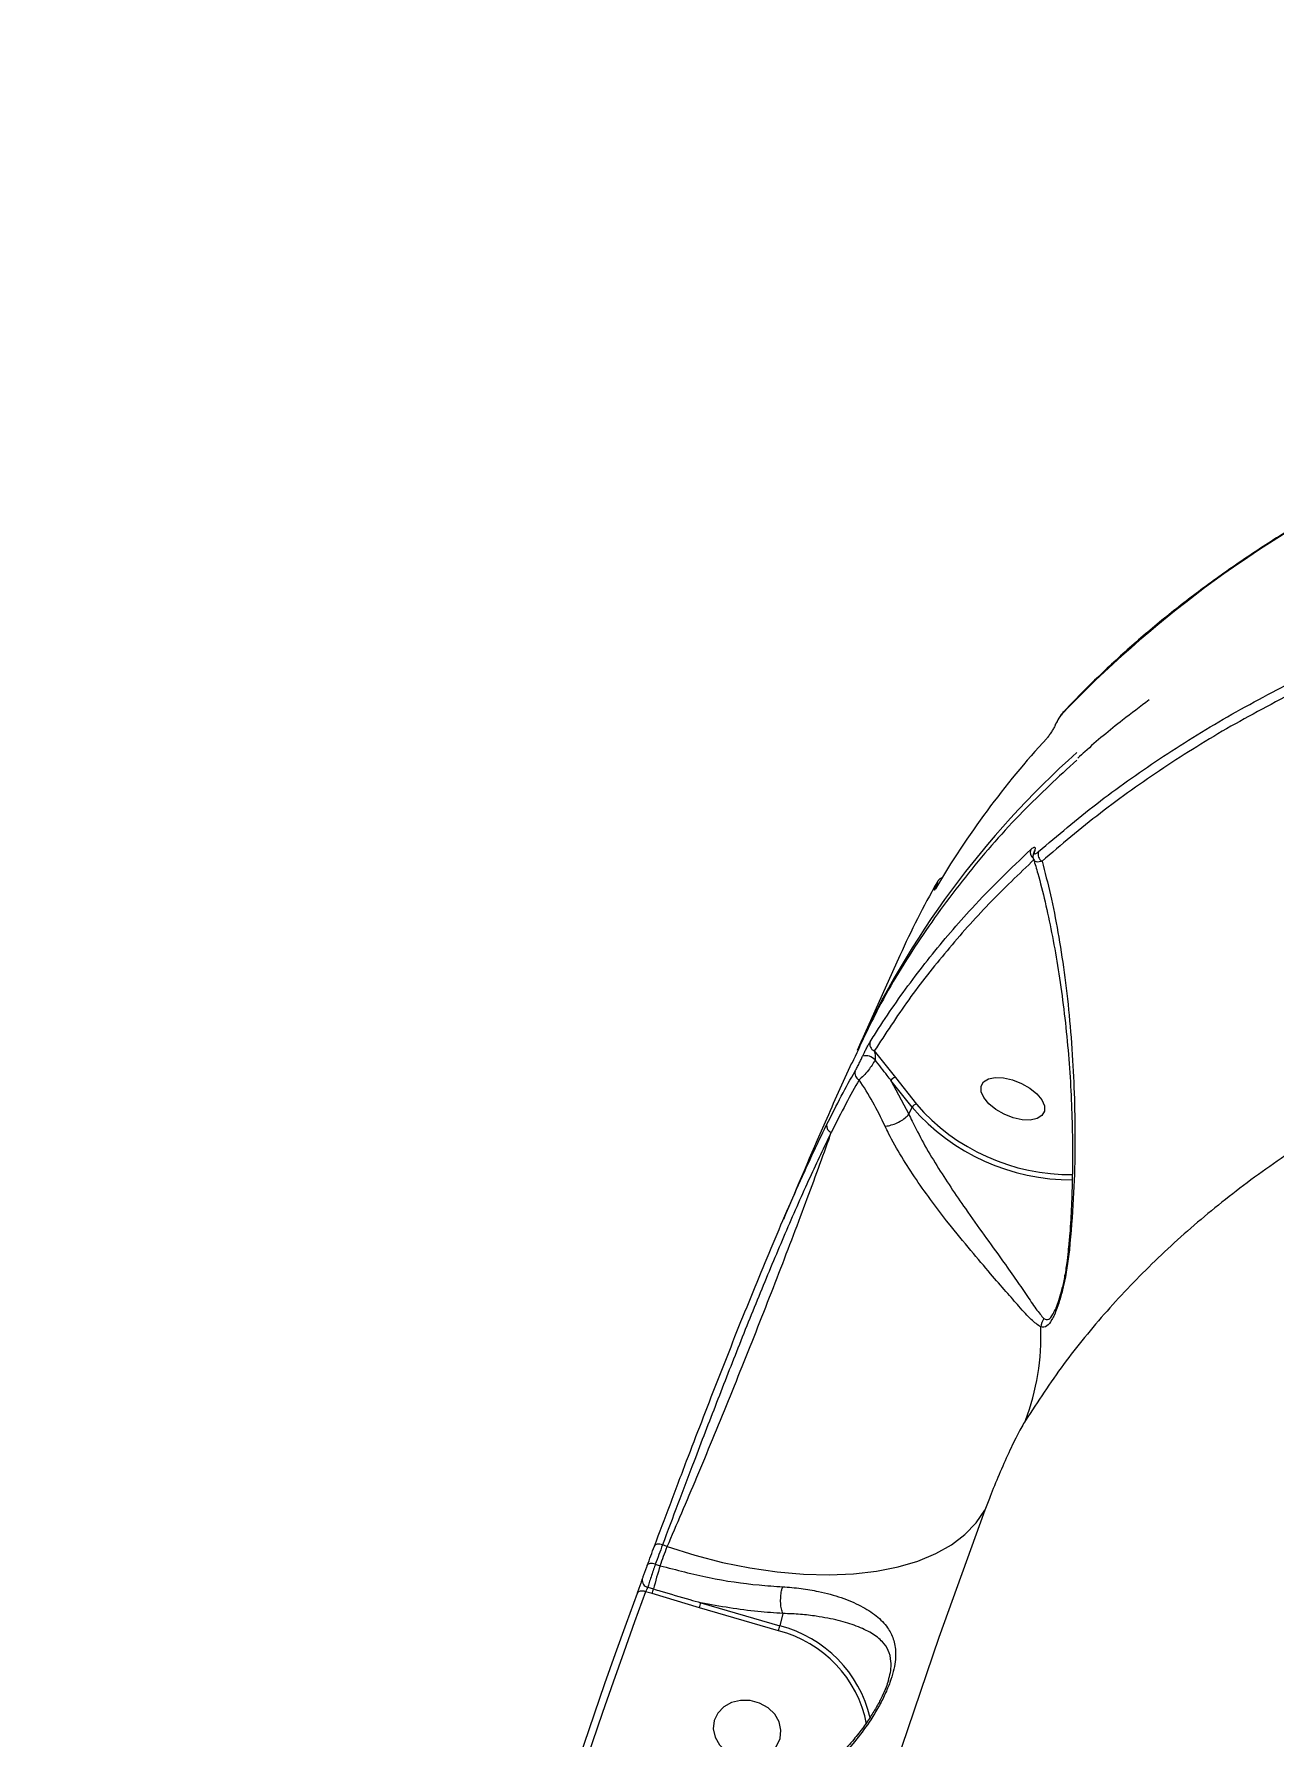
# Model space of a CAD drawing. Header units: millimetres. Extents: x -6901 to 7060, y -7557 to 6158.
# Drawn here: x -1493.4 to -1330.1, y 1207.3 to 1431.6 of the extents above; entities that cross this region are included whole.
import ezdxf

# ---------------------------------------------------------------- set-up
doc = ezdxf.new("R2010")
doc.units = ezdxf.units.MM
for name, color, linetype in [('DIKOM_ОБЪЕКТ', 7, 'Continuous'), ('DIKOM_РАЗМЕР_ЗОНА', 7, 'Continuous'), ('DIKOM_РАЗМЕР_ОБЪЕКТА', 7, 'Continuous')]:
    doc.layers.add(name, color=color, linetype=linetype)
doc.styles.add('style1', font='arial.ttf', dxfattribs={"width": 0.8})
doc.dimstyles.new('1-50', dxfattribs={"dimtxt": 300, "dimasz": 200, "dimexe": 100, "dimexo": 0, "dimgap": 100, "dimtad": 1, "dimtxsty": 'style1', "dimcen": 200, "dimclrd": 7, "dimclre": 7, "dimclrt": 7, "dimadec": 1, "dimazin": 2, "dimtfac": 1, "dimtmove": 0, "dimatfit": 2, "dimfxl": 0, "dimlwd": 25, "dimlwe": 18, "dimarcsym": 0})

# ---------------------------------------------------------------- blocks, each defined once
blk = doc.blocks.new('*D2')
at = {"layer": 'Defpoints', "color": 0, "transparency": 16777216}
for p in [(-1102.73, 4151.17), (-5819.23, -4492.42), (4721.24, -4492.42)]:
    blk.add_point(p, dxfattribs=at)
at = {"layer": 'DIKOM_РАЗМЕР_ОБЪЕКТА', "color": 7, "lineweight": 18, "transparency": 16777216}
for p, q in [((-1102.73, 4151.17), (-5919.23, 4151.17)), ((4721.24, -4492.42), (-5919.23, -4492.42))]:
    blk.add_line(p, q, dxfattribs=at)
at = {"layer": 'DIKOM_РАЗМЕР_ОБЪЕКТА', "color": 7, "lineweight": 25, "transparency": 16777216}
blk.add_line((-5819.23, 3951.17), (-5819.23, -4292.42), dxfattribs=at)
at = {"layer": 'DIKOM_РАЗМЕР_ОБЪЕКТА', "color": 7, "transparency": 16777216}
for points in [[(-5852.56, 3951.17), (-5785.89, 3951.17), (-5819.23, 4151.17)], [(-5852.56, -4292.42), (-5785.89, -4292.42), (-5819.23, -4492.42)]]:
    blk.add_solid(points, dxfattribs=at)
at = {"layer": 'DIKOM_РАЗМЕР_ОБЪЕКТА', "color": 7, "transparency": 16777216, "insert": (-6072.4, -170.63), "char_height": 300, "attachment_point": 5, "rotation": 90, "style": 'style1'}
blk.add_mtext('8650', dxfattribs=at)
blk = doc.blocks.new('*D3')
at = {"layer": 'Defpoints', "color": 0, "transparency": 16777216}
for p in [(-1553.27, 6158.28), (-6450.85, -6312.94), (5659.92, -6312.94)]:
    blk.add_point(p, dxfattribs=at)
at = {"layer": 'DIKOM_РАЗМЕР_ЗОНА', "color": 7, "lineweight": 18, "transparency": 16777216}
for p, q in [((-1553.27, 6158.28), (-6550.85, 6158.28)), ((5659.92, -6312.94), (-6550.85, -6312.94))]:
    blk.add_line(p, q, dxfattribs=at)
at = {"layer": 'DIKOM_РАЗМЕР_ЗОНА', "color": 7, "lineweight": 25, "transparency": 16777216}
blk.add_line((-6450.85, 5958.28), (-6450.85, -6112.94), dxfattribs=at)
at = {"layer": 'DIKOM_РАЗМЕР_ЗОНА', "color": 7, "transparency": 16777216}
for points in [[(-6484.18, 5958.28), (-6417.52, 5958.28), (-6450.85, 6158.28)], [(-6484.18, -6112.94), (-6417.52, -6112.94), (-6450.85, -6312.94)]]:
    blk.add_solid(points, dxfattribs=at)
at = {"layer": 'DIKOM_РАЗМЕР_ЗОНА', "color": 7, "transparency": 16777216, "insert": (-6704.02, -77.33), "char_height": 300, "attachment_point": 5, "rotation": 90, "style": 'style1'}
blk.add_mtext('12500', dxfattribs=at)

msp = doc.modelspace()

# ---------------------------------------------------------------- linework, layer by layer
at = {"layer": 'DIKOM_ОБЪЕКТ', "color": 7, "linetype": 'Continuous', "lineweight": 15}
for p, q in [((-1358.815, 1340.74), (-1358.851, 1340.659)), ((-1358.765, 1340.814), (-1358.801, 1340.734)), ((-1374.559, 1319.469), (-1374.548, 1319.495)), ((-1379.337, 1310.249), (-1384.986, 1297.713)), ((-1382.711, 1297.663), (-1379.939, 1294.18)), ((-1380.513, 1293.77), (-1378.151, 1289.338)), ((-1377.74, 1290.249), (-1380.513, 1293.77)), ((-1379.939, 1294.18), (-1377.166, 1290.659)), ((-1378.151, 1289.338), (-1377.74, 1290.249)), ((-1378.151, 1289.338), (-1378.152, 1289.335)), ((-1358.986, 1263.428), (-1358.906, 1263.608)), ((-1409.991, 1232.368), (-1410.604, 1232.61)), ((-1411.557, 1230.05), (-1410.923, 1229.864)), ((-1412.553, 1227.017), (-1411.806, 1226.799)), ((-1411.983, 1226.186), (-1412.838, 1226.436)), ((-1405.75, 1224.326), (-1411.983, 1226.186)), ((-1405.561, 1224.987), (-1395.152, 1221.945)), ((-1395.341, 1221.283), (-1405.75, 1224.326)), ((-1394.747, 1223.566), (-1395.152, 1221.945)), ((-1380.859, 1214.731), (-1380.736, 1215.177))]:
    msp.add_line(p, q, dxfattribs=at)
at = {"layer": 'DIKOM_ОБЪЕКТ', "color": 7, "linetype": 'Continuous', "lineweight": 15, "flags": 128}
for points in [[(-1357.864, 1342.224), (-1357.914, 1342.163), (-1357.995, 1342.027)], [(-1358.851, 1340.659), (-1358.838, 1340.684), (-1358.801, 1340.734)], [(-1358.815, 1340.74), (-1358.802, 1340.765), (-1358.765, 1340.814)], [(-1368.64, 1293.004), (-1368.31, 1293.581), (-1367.669, 1293.978), (-1366.769, 1294.162), (-1365.682, 1294.12), (-1364.497, 1293.854), (-1363.309, 1293.387), (-1362.214, 1292.755), (-1361.303, 1292.01), (-1360.647, 1291.213), (-1360.301, 1290.427), (-1360.292, 1289.718), (-1360.621, 1289.141), (-1361.262, 1288.744), (-1362.163, 1288.56), (-1363.249, 1288.602), (-1364.435, 1288.868), (-1365.623, 1289.335), (-1366.717, 1289.967), (-1367.629, 1290.712), (-1368.285, 1291.509), (-1368.631, 1292.295), (-1368.64, 1293.004)], [(-1409.991, 1232.368), (-1406.359, 1231.237), (-1402.715, 1230.302), (-1399.09, 1229.57), (-1395.519, 1229.049), (-1392.034, 1228.743), (-1388.666, 1228.655), (-1385.447, 1228.786), (-1382.405, 1229.135), (-1379.569, 1229.698), (-1376.964, 1230.471), (-1374.614, 1231.446), (-1372.541, 1232.614), (-1370.763, 1233.965), (-1369.296, 1235.487), (-1368.155, 1237.165)], [(-1368.155, 1237.165), (-1374.215, 1220.424), (-1379.921, 1203.569)], [(-1412.624, 1229.881), (-1412.505, 1230.202), (-1412.386, 1230.522), (-1412.267, 1230.842), (-1412.148, 1231.163), (-1412.029, 1231.483), (-1411.909, 1231.803), (-1411.79, 1232.123), (-1411.67, 1232.443)], [(-1410.604, 1232.61), (-1410.786, 1232.661), (-1410.966, 1232.693), (-1411.138, 1232.703), (-1411.294, 1232.69), (-1411.43, 1232.657), (-1411.541, 1232.603), (-1411.622, 1232.531), (-1411.67, 1232.443)], [(-1410.604, 1232.61), (-1410.724, 1232.29), (-1410.843, 1231.97), (-1410.962, 1231.65), (-1411.081, 1231.33), (-1411.2, 1231.01), (-1411.319, 1230.69), (-1411.438, 1230.37), (-1411.557, 1230.05)], [(-1410.923, 1229.864), (-1410.807, 1230.178), (-1410.691, 1230.491), (-1410.574, 1230.804), (-1410.458, 1231.117), (-1410.341, 1231.43), (-1410.225, 1231.743), (-1410.108, 1232.056), (-1409.991, 1232.368)], [(-1411.557, 1230.05), (-1411.739, 1230.101), (-1411.919, 1230.132), (-1412.091, 1230.141), (-1412.247, 1230.129), (-1412.384, 1230.095), (-1412.494, 1230.041), (-1412.575, 1229.969), (-1412.624, 1229.881)], [(-1424.946, 1194.309), (-1423.634, 1198.325), (-1422.302, 1202.334), (-1420.951, 1206.338), (-1419.581, 1210.335), (-1418.191, 1214.326), (-1416.782, 1218.311), (-1415.354, 1222.29), (-1413.907, 1226.262)], [(-1412.838, 1226.436), (-1414.284, 1222.467), (-1415.711, 1218.491), (-1417.119, 1214.509), (-1418.507, 1210.521), (-1419.877, 1206.527), (-1421.227, 1202.527), (-1422.557, 1198.521), (-1423.869, 1194.509)], [(-1412.838, 1226.436), (-1413.021, 1226.487), (-1413.202, 1226.517), (-1413.374, 1226.526), (-1413.531, 1226.513), (-1413.668, 1226.479), (-1413.778, 1226.424), (-1413.859, 1226.351), (-1413.907, 1226.262)], [(-1399.05, 1212.098), (-1400.319, 1212.125), (-1401.519, 1211.839), (-1402.551, 1211.265), (-1403.333, 1210.449), (-1403.802, 1209.456), (-1403.919, 1208.368), (-1403.674, 1207.272), (-1403.088, 1206.257), (-1402.209, 1205.406), (-1401.106, 1204.786), (-1399.871, 1204.45), (-1398.602, 1204.423), (-1397.402, 1204.708), (-1396.37, 1205.282), (-1395.588, 1206.099), (-1395.119, 1207.091), (-1395.002, 1208.18), (-1395.247, 1209.276), (-1395.833, 1210.291), (-1396.712, 1211.142), (-1397.815, 1211.761), (-1399.05, 1212.098)]]:
    msp.add_lwpolyline(points, dxfattribs=at)
at = {"layer": 'DIKOM_ОБЪЕКТ', "color": 7, "linetype": 'Continuous', "lineweight": 15}
for centre, radius, start, end in [((-1249.78, 1238.525), 149.743, 117.05545, 136.27532), ((-1276.895, 1248.298), 118.852, 131.74864, 155.43201), ((-1272.871, 1259.005), 118.169, 137.5072, 149.47772), ((-1361.118, 1323.849), 1.047, 160.90794, 233.59528), ((-1361.236, 1323.737), 0.467, 137.58878, 158.95609), ((-1360.064, 1323.567), 1.062, 161.06281, 238.95805), ((-1276.879, 1264.068), 112.385, 150.27105, 155.73763), ((-1374.22, 1319.231), 0.414, 101.24397, 144.9553), ((-1374.207, 1319.255), 0.416, 100.81162, 144.84546), ((-1382.332, 1298.564), 0.978, 161.34592, 247.17835), ((-1383.841, 1295.344), 1.682, 42.6792, 103.81448), ((-1384.324, 1294.742), 0.955, 163.12264, 246.52204), ((-1379.854, 1293.454), 0.731, 96.68664, 154.39546), ((-1377.081, 1289.933), 0.731, 96.68034, 154.40964), ((-1356.727, 1308.524), 27.848, 221.01254, 270.30641), ((-1356.886, 1308.183), 26.802, 220.83058, 270.72542), ((-1388.096, 1287.786), 0.905, 171.08155, 251.95491), ((-1391.853, 1260.071), 31.087, 339.11362, 2.267), ((-1358.217, 1260.97), 2.594, 146.29354, 172.67539), ((-1330.347, 1204.979), 84.331, 162.83703, 165.00472), ((-1412.385, 1227.901), 0.9, 168.99249, 259.20811), ((-1428.109, 1231.165), 16.877, 342.83952, 345.00575), ((-1420.447, 1228.886), 15.388, 342.76423, 345.32451), ((-1410.038, 1225.843), 15.388, 342.76423, 345.32451), ((-1399.241, 1205.954), 15.818, 11.05687, 75.7262), ((-1399.281, 1205.994), 16.476, 13.42878, 75.48646)]:
    msp.add_arc(centre, radius, start, end, dxfattribs=at)
for points, knots in [([(-1317.59, 1372.209), (-1318.677, 1371.631), (-1321.826, 1369.956), (-1326.853, 1367.048), (-1332.585, 1363.432), (-1338.06, 1359.643), (-1343.279, 1355.686), (-1348.236, 1351.565), (-1352.843, 1347.358), (-1355.993, 1344.209), (-1357.602, 1342.501), (-1357.864, 1342.224)], [0, 0, 0, 0, 0.0688372, 0.1994986, 0.3301447, 0.4607627, 0.5913496, 0.7219024, 0.8524175, 0.9759851, 1, 1, 1, 1]), ([(-1361.069, 1323.911), (-1358.56, 1326.041), (-1353.543, 1330.3), (-1345.201, 1336.202), (-1336.317, 1341.769), (-1329.872, 1345.128), (-1326.65, 1346.808)], [0, 0, 0, 0, 0.2490967, 0.4981948, 0.7490976, 1, 1, 1, 1]), ([(-1326.273, 1345.502), (-1329.465, 1343.838), (-1335.849, 1340.511), (-1344.698, 1334.975), (-1353.048, 1329.077), (-1358.091, 1324.797), (-1360.612, 1322.657)], [0, 0, 0, 0, 0.2490961, 0.498193, 0.7490968, 1, 1, 1, 1]), ([(-1346.519, 1343.892), (-1347.687, 1343.011), (-1350.613, 1340.806), (-1353.721, 1338.24), (-1355.589, 1336.515), (-1355.892, 1336.236)], [0, 0, 0, 0, 0.3576956, 0.8959211, 1, 1, 1, 1]), ([(-1357.861, 1342.219), (-1357.893, 1342.187), (-1358.034, 1342.043), (-1358.249, 1341.744), (-1358.518, 1341.315), (-1358.714, 1340.968), (-1358.785, 1340.792), (-1358.811, 1340.73)], [0, 0, 0, 0, 0.0951263, 0.4244883, 0.6669895, 0.8834623, 1, 1, 1, 1]), ([(-1357.995, 1342.027), (-1358.063, 1341.947), (-1358.184, 1341.807), (-1358.389, 1341.504), (-1358.566, 1341.21), (-1358.691, 1340.975), (-1358.748, 1340.852), (-1358.765, 1340.814)], [0, 0, 0, 0, 0.3025781, 0.5346961, 0.7254519, 0.9171019, 1, 1, 1, 1]), ([(-1358.801, 1340.734), (-1358.827, 1340.678), (-1358.917, 1340.484), (-1359.117, 1340.11), (-1359.4, 1339.64), (-1359.72, 1339.167), (-1359.904, 1338.948), (-1360.005, 1338.828)], [0, 0, 0, 0, 0.0796283, 0.2757231, 0.4707718, 0.7105326, 1, 1, 1, 1]), ([(-1356.036, 1335.976), (-1358.448, 1333.751), (-1363.585, 1329.011), (-1370.452, 1321.144), (-1376.796, 1312.508), (-1381.923, 1304.135), (-1384.53, 1298.476), (-1385.662, 1296.02)], [0, 0, 0, 0, 0.1892298, 0.4029691, 0.6187335, 0.8344975, 1, 1, 1, 1]), ([(-1383.258, 1298.877), (-1383.074, 1299.17), (-1382.152, 1300.64), (-1379.655, 1304.412), (-1375.469, 1310.041), (-1369.476, 1317.093), (-1364.744, 1321.652), (-1362.108, 1324.192)], [0, 0, 0, 0, 0.0321658, 0.1608349, 0.4183966, 0.6759575, 1, 1, 1, 1]), ([(-1362.108, 1324.192), (-1362.071, 1324.224), (-1361.89, 1324.386), (-1361.659, 1324.527), (-1361.521, 1324.476), (-1361.501, 1324.314), (-1361.554, 1324.14), (-1361.581, 1324.052)], [0, 0, 0, 0, 0.0951166, 0.4719905, 0.7157721, 0.8572207, 1, 1, 1, 1]), ([(-1361.665, 1323.901), (-1361.712, 1323.751), (-1361.808, 1323.45), (-1361.833, 1323.097), (-1361.751, 1322.927), (-1361.746, 1322.917)], [0, 0, 0, 0, 0.4854689, 0.9679004, 1, 1, 1, 1]), ([(-1361.659, 1323.946), (-1361.659, 1323.945), (-1361.659, 1323.943), (-1361.671, 1323.909), (-1361.676, 1323.895)], [0, 0, 0, 0, 0.5612812, 1, 1, 1, 1]), ([(-1361.581, 1324.052), (-1361.607, 1323.967), (-1361.659, 1323.797), (-1361.638, 1323.642), (-1361.502, 1323.596), (-1361.278, 1323.731), (-1361.102, 1323.882), (-1361.069, 1323.911)], [0, 0, 0, 0, 0.1456175, 0.2899816, 0.5321166, 0.9098359, 1, 1, 1, 1]), ([(-1361.611, 1322.917), (-1363.648, 1320.976), (-1367.722, 1317.093), (-1373.214, 1310.896), (-1378.286, 1304.454), (-1381.236, 1299.927), (-1382.711, 1297.663)], [0, 0, 0, 0, 0.2493145, 0.4986283, 0.7493145, 1, 1, 1, 1]), ([(-1360.612, 1322.657), (-1360.677, 1322.636), (-1361.019, 1322.523), (-1361.451, 1322.538), (-1361.724, 1322.73), (-1361.743, 1322.907), (-1361.745, 1322.922)], [0, 0, 0, 0, 0.1178786, 0.6213805, 0.9672495, 1, 1, 1, 1]), ([(-1361.742, 1322.923), (-1361.548, 1322.297), (-1360.997, 1320.512), (-1360.194, 1317.287), (-1359.322, 1313.259), (-1358.549, 1308.933), (-1357.879, 1304.369), (-1357.339, 1299.646), (-1356.943, 1294.866), (-1356.693, 1290.106), (-1356.59, 1285.536), (-1356.604, 1281.271), (-1356.728, 1277.363), (-1356.9, 1274.202), (-1357.076, 1272.318), (-1357.136, 1271.672)], [0, 0, 0, 0, 0.0480545, 0.1370488, 0.2278572, 0.320468, 0.4148592, 0.508977, 0.5994819, 0.6866134, 0.7703211, 0.8425237, 0.9079638, 0.9684339, 1, 1, 1, 1]), ([(-1360.612, 1322.657), (-1360.234, 1321.207), (-1359.459, 1318.234), (-1358.493, 1313.328), (-1357.665, 1308.031), (-1357.012, 1302.403), (-1356.558, 1296.596), (-1356.301, 1290.675), (-1356.259, 1284.591), (-1356.426, 1278.216), (-1356.811, 1273.721), (-1357.004, 1271.475)], [0, 0, 0, 0, 0.1079575, 0.2212638, 0.3345706, 0.4497835, 0.5649858, 0.6720704, 0.7791295, 0.8896215, 1, 1, 1, 1]), ([(-1374.666, 1319.02), (-1374.702, 1318.961), (-1374.78, 1318.834), (-1374.824, 1318.795), (-1374.802, 1318.892), (-1374.716, 1319.115), (-1374.611, 1319.351), (-1374.559, 1319.469)], [0, 0, 0, 0, 0.1890163, 0.4045178, 0.606851, 0.8033885, 1, 1, 1, 1]), ([(-1374.626, 1319.098), (-1374.641, 1319.073), (-1374.673, 1319.017), (-1374.678, 1319.01), (-1374.681, 1319.007)], [0, 0, 0, 0, 0.4550923, 1, 1, 1, 1]), ([(-1374.548, 1319.495), (-1374.512, 1319.574), (-1374.441, 1319.734), (-1374.383, 1319.886), (-1374.366, 1319.954), (-1374.395, 1319.928), (-1374.447, 1319.84), (-1374.471, 1319.8)], [0, 0, 0, 0, 0.1951385, 0.3900965, 0.5932641, 0.8111542, 1, 1, 1, 1]), ([(-1373.71, 1320.47), (-1373.733, 1320.467), (-1373.833, 1320.453), (-1373.984, 1320.374), (-1374.143, 1320.261), (-1374.249, 1320.15), (-1374.318, 1320.059), (-1374.376, 1319.972), (-1374.416, 1319.901), (-1374.441, 1319.857)], [0, 0, 0, 0, 0.0570568, 0.2521841, 0.4179793, 0.5528949, 0.6608874, 0.7913378, 1, 1, 1, 1]), ([(-849.584, 1208.558), (-854.764, 1211.852), (-865.132, 1218.445), (-881.173, 1227.902), (-897.522, 1237.014), (-914.399, 1245.844), (-931.778, 1254.361), (-949.63, 1262.526), (-967.671, 1270.204), (-986.375, 1277.579), (-1005.711, 1284.574), (-1025.628, 1291.119), (-1045.728, 1297.057), (-1065.947, 1302.342), (-1086.214, 1306.939), (-1106.06, 1310.742), (-1125.425, 1313.76), (-1144.264, 1316.018), (-1162.905, 1317.557), (-1181.273, 1318.34), (-1199.296, 1318.346), (-1216.562, 1317.575), (-1233.029, 1316.052), (-1248.676, 1313.815), (-1263.77, 1310.826), (-1278.235, 1307.063), (-1292.003, 1302.521), (-1303.929, 1297.644), (-1314.188, 1292.62), (-1322.997, 1287.604), (-1331.23, 1282.16), (-1338.854, 1276.305), (-1345.838, 1270.068), (-1352.174, 1263.439), (-1357.914, 1256.447), (-1361.177, 1251.474), (-1362.808, 1248.988)], [0, 0, 0, 0, 0.0277654, 0.0555639, 0.0833623, 0.1111276, 0.1400314, 0.1689729, 0.1979143, 0.226818, 0.2582448, 0.2896958, 0.3211226, 0.3534673, 0.3858385, 0.4181832, 0.449506, 0.480853, 0.5121759, 0.5444126, 0.5766758, 0.6089124, 0.640161, 0.6714336, 0.7026821, 0.7348412, 0.7670266, 0.7991857, 0.8241464, 0.849107, 0.8742669, 0.899427, 0.9244695, 0.9495122, 0.974756, 1, 1, 1, 1]), ([(-1384.243, 1296.977), (-1384.226, 1297.014), (-1384.153, 1297.174), (-1383.994, 1297.51), (-1383.752, 1297.995), (-1383.483, 1298.5), (-1383.335, 1298.748), (-1383.258, 1298.877)], [0, 0, 0, 0, 0.0490872, 0.2179135, 0.4266818, 0.7022446, 1, 1, 1, 1]), ([(-1385.238, 1295.019), (-1385.158, 1295.162), (-1384.999, 1295.443), (-1384.721, 1295.98), (-1384.456, 1296.514), (-1384.312, 1296.827), (-1384.243, 1296.977)], [0, 0, 0, 0, 0.2974676, 0.5890197, 0.8028454, 1, 1, 1, 1]), ([(-1382.604, 1296.484), (-1382.732, 1296.256), (-1382.99, 1295.795), (-1383.528, 1295.049), (-1384.136, 1294.341), (-1384.516, 1294.024), (-1384.705, 1293.866)], [0, 0, 0, 0, 0.214696, 0.4348027, 0.718812, 1, 1, 1, 1]), ([(-1382.711, 1297.663), (-1382.682, 1297.552), (-1382.627, 1297.346), (-1382.583, 1297.022), (-1382.572, 1296.766), (-1382.582, 1296.61), (-1382.594, 1296.532), (-1382.601, 1296.499), (-1382.604, 1296.484)], [0, 0, 0, 0, 0.3482865, 0.6491673, 0.8445124, 0.9342038, 0.9696049, 1, 1, 1, 1]), ([(-1380.513, 1293.77), (-1380.675, 1293.984), (-1381.364, 1294.896), (-1382.066, 1295.795), (-1382.604, 1296.484)], [0, 0, 0, 0, 0.2343187, 1, 1, 1, 1]), ([(-1385.72, 1296.046), (-1386.881, 1293.466), (-1389.956, 1286.634), (-1392.876, 1279.736), (-1394.693, 1275.443)], [0, 0, 0, 0, 0.3776172, 1, 1, 1, 1]), ([(-1388.99, 1287.926), (-1388.338, 1289.229), (-1387.025, 1291.853), (-1385.837, 1293.959), (-1385.238, 1295.019)], [0, 0, 0, 0, 0.4964889, 1, 1, 1, 1]), ([(-1384.705, 1293.866), (-1385.282, 1292.843), (-1386.444, 1290.784), (-1387.729, 1288.218), (-1388.376, 1286.925)], [0, 0, 0, 0, 0.4964804, 1, 1, 1, 1]), ([(-1381.296, 1287.759), (-1381.821, 1288.835), (-1382.876, 1290.995), (-1384.093, 1292.906), (-1384.705, 1293.866)], [0, 0, 0, 0, 0.4978694, 1, 1, 1, 1]), ([(-1411.67, 1232.443), (-1410.997, 1234.238), (-1409.651, 1237.828), (-1407.546, 1243.371), (-1405.459, 1248.812), (-1403.414, 1254.08), (-1401.326, 1259.38), (-1399.213, 1264.644), (-1397.096, 1269.801), (-1394.995, 1274.783), (-1392.93, 1279.505), (-1390.912, 1283.953), (-1389.63, 1286.603), (-1388.99, 1287.926)], [0, 0, 0, 0, 0.1021845, 0.2043679, 0.2924902, 0.3808919, 0.4690129, 0.5574031, 0.6460771, 0.7344677, 0.8228821, 0.9115816, 1, 1, 1, 1]), ([(-1381.296, 1287.759), (-1381.26, 1287.762), (-1381.118, 1287.772), (-1380.726, 1287.83), (-1380.08, 1288.014), (-1379.308, 1288.376), (-1378.614, 1288.835), (-1378.306, 1289.168), (-1378.152, 1289.335)], [0, 0, 0, 0, 0.0342939, 0.136492, 0.3523677, 0.5682425, 0.7841191, 1, 1, 1, 1]), ([(-1360.79, 1261.301), (-1361.185, 1261.582), (-1361.991, 1262.154), (-1363.529, 1263.888), (-1365.337, 1265.935), (-1367.455, 1268.378), (-1369.998, 1271.361), (-1372.628, 1274.572), (-1375.07, 1277.743), (-1377.181, 1280.688), (-1379.16, 1283.744), (-1380.499, 1286.112), (-1381.141, 1287.438), (-1381.296, 1287.759)], [0, 0, 0, 0, 0.105325, 0.2145498, 0.3102886, 0.4080616, 0.5195911, 0.6352776, 0.7180657, 0.8031632, 0.8862427, 0.9724044, 1, 1, 1, 1]), ([(-1378.152, 1289.335), (-1378.152, 1289.335), (-1378.036, 1289.024), (-1377.418, 1287.8), (-1376.268, 1285.511), (-1374.505, 1282.572), (-1372.62, 1279.655), (-1370.489, 1276.549), (-1368.169, 1273.296), (-1365.973, 1270.254), (-1364.138, 1267.663), (-1362.635, 1265.492), (-1361.362, 1263.548), (-1360.707, 1262.793), (-1360.375, 1262.41)], [0, 0, 0, 0, 0.0000136, 0.0265087, 0.1075893, 0.1917936, 0.2740846, 0.3586573, 0.4713071, 0.5879781, 0.6854046, 0.784669, 0.8908719, 1, 1, 1, 1]), ([(-1388.376, 1286.925), (-1389.314, 1284.988), (-1390.735, 1282.052), (-1392.737, 1277.592), (-1394.768, 1272.943), (-1396.841, 1268.005), (-1398.915, 1262.916), (-1400.98, 1257.762), (-1403.021, 1252.557), (-1405, 1247.431), (-1406.716, 1242.944), (-1408.627, 1237.901), (-1409.941, 1234.383), (-1410.604, 1232.61)], [0, 0, 0, 0, 0.1307409, 0.1980632, 0.2653838, 0.3961149, 0.4634492, 0.5307835, 0.6611973, 0.728345, 0.7954931, 0.8968888, 1, 1, 1, 1]), ([(-1409.991, 1232.368), (-1409.356, 1233.838), (-1408.084, 1236.777), (-1406.075, 1241.53), (-1404.016, 1246.48), (-1401.927, 1251.584), (-1399.834, 1256.774), (-1397.766, 1261.987), (-1395.747, 1267.155), (-1393.804, 1272.21), (-1391.966, 1277.081), (-1390.254, 1281.704), (-1389.086, 1284.931), (-1388.49, 1286.604), (-1388.376, 1286.925)], [0, 0, 0, 0, 0.0874423, 0.1748852, 0.2633133, 0.3520182, 0.4404465, 0.5297494, 0.6193378, 0.7086422, 0.7985505, 0.8887504, 0.9786587, 1, 1, 1, 1]), ([(-1357.004, 1271.475), (-1357.22, 1269.877), (-1357.517, 1267.687), (-1358.177, 1265.154), (-1358.693, 1263.554), (-1359.314, 1262.162), (-1360.058, 1261.203), (-1360.522, 1261.265), (-1360.79, 1261.301)], [0, 0, 0, 0, 0.3030737, 0.415239, 0.529516, 0.6687584, 0.8085449, 1, 1, 1, 1]), ([(-1357.156, 1271.668), (-1357.203, 1271.13), (-1357.312, 1269.889), (-1357.605, 1268.103), (-1357.96, 1266.415), (-1358.339, 1265.04), (-1358.669, 1264.096), (-1358.903, 1263.53), (-1358.962, 1263.423), (-1358.964, 1263.419)], [0, 0, 0, 0, 0.168404, 0.3883198, 0.5765741, 0.7422775, 0.8931367, 0.9964828, 1, 1, 1, 1]), ([(-1357.004, 1271.475), (-1357.017, 1271.485), (-1357.108, 1271.552), (-1357.121, 1271.617), (-1357.131, 1271.672)], [0, 0, 0, 0, 0.1470754, 1, 1, 1, 1]), ([(-1360.375, 1262.41), (-1360.169, 1262.309), (-1359.818, 1262.138), (-1359.3, 1262.683), (-1359.046, 1263.285), (-1358.986, 1263.428)], [0, 0, 0, 0, 0.5193324, 0.8856986, 1, 1, 1, 1]), ([(-1362.808, 1248.988), (-1363.123, 1248.444), (-1363.757, 1247.348), (-1365.003, 1244.759), (-1366.284, 1241.863), (-1367.372, 1239.222), (-1367.931, 1237.753), (-1368.155, 1237.165)], [0, 0, 0, 0, 0.2099059, 0.422896, 0.6382645, 0.8553534, 1, 1, 1, 1]), ([(-1413.268, 1228.073), (-1413.228, 1228.19), (-1413.148, 1228.424), (-1412.984, 1228.888), (-1412.811, 1229.371), (-1412.69, 1229.703), (-1412.632, 1229.86), (-1412.624, 1229.881)], [0, 0, 0, 0, 0.2407308, 0.4813513, 0.7220836, 0.9627935, 1, 1, 1, 1]), ([(-1411.557, 1230.05), (-1411.569, 1230.014), (-1411.66, 1229.75), (-1411.849, 1229.195), (-1412.117, 1228.385), (-1412.37, 1227.607), (-1412.492, 1227.214), (-1412.553, 1227.017)], [0, 0, 0, 0, 0.0372321, 0.2780945, 0.5188419, 0.7593637, 1, 1, 1, 1]), ([(-1410.923, 1229.864), (-1408.777, 1229.302), (-1404.423, 1228.162), (-1398.987, 1227.365), (-1395.82, 1227.155), (-1394.788, 1227.086)], [0, 0, 0, 0, 0.3958745, 0.80322, 1, 1, 1, 1]), ([(-1413.907, 1226.262), (-1413.899, 1226.283), (-1413.841, 1226.441), (-1413.721, 1226.773), (-1413.549, 1227.256), (-1413.387, 1227.721), (-1413.308, 1227.955), (-1413.268, 1228.073)], [0, 0, 0, 0, 0.0372406, 0.2778655, 0.518567, 0.7592237, 1, 1, 1, 1]), ([(-1412.553, 1227.017), (-1412.572, 1226.98), (-1412.609, 1226.905), (-1412.681, 1226.756), (-1412.757, 1226.6), (-1412.809, 1226.493), (-1412.834, 1226.442), (-1412.838, 1226.436)], [0, 0, 0, 0, 0.2401119, 0.4810875, 0.7222135, 0.9627867, 1, 1, 1, 1]), ([(-1394.788, 1227.086), (-1393.967, 1227.022), (-1392.309, 1226.892), (-1389.672, 1226.424), (-1386.96, 1225.68), (-1384.42, 1224.601), (-1382.371, 1223.29), (-1380.975, 1221.848), (-1380.137, 1220.236), (-1379.796, 1218.408), (-1380.026, 1216.409), (-1380.624, 1214.484), (-1381.285, 1212.903), (-1382.147, 1211.237), (-1383.37, 1209.229), (-1385.021, 1206.955), (-1387.465, 1204.166), (-1390.611, 1201.339), (-1394.3, 1198.865), (-1396.933, 1197.831), (-1398.123, 1197.363)], [0, 0, 0, 0, 0.0446302, 0.0901842, 0.157888, 0.2276908, 0.2976103, 0.3691172, 0.4242588, 0.4808151, 0.5408147, 0.5708601, 0.6019604, 0.6340837, 0.6670385, 0.7192632, 0.7727751, 0.8517181, 0.9329868, 1, 1, 1, 1]), ([(-1394.748, 1223.569), (-1394.818, 1223.755), (-1394.959, 1224.126), (-1395.055, 1224.91), (-1395.05, 1225.756), (-1394.954, 1226.463), (-1394.85, 1226.888), (-1394.8, 1227.049), (-1394.788, 1227.086)], [0, 0, 0, 0, 0.2123274, 0.424674, 0.6370308, 0.8493733, 0.9654714, 1, 1, 1, 1]), ([(-1411.806, 1226.799), (-1411.487, 1226.705), (-1409.887, 1226.238), (-1407.809, 1225.621), (-1406.044, 1225.124), (-1405.561, 1224.987)], [0, 0, 0, 0, 0.1536577, 0.7683037, 1, 1, 1, 1]), ([(-1394.747, 1223.566), (-1395.84, 1223.641), (-1398.148, 1223.798), (-1401.769, 1224.263), (-1404.293, 1224.745), (-1405.561, 1224.987)], [0, 0, 0, 0, 0.3093562, 0.6532148, 1, 1, 1, 1]), ([(-1394.748, 1223.569), (-1394.748, 1223.569), (-1394.747, 1223.567), (-1394.747, 1223.566), (-1394.747, 1223.566)], [0, 0, 0, 0, 0.8131359, 1, 1, 1, 1]), ([(-1380.736, 1215.177), (-1380.733, 1215.189), (-1380.508, 1216.007), (-1380.432, 1217.313), (-1380.807, 1218.753), (-1381.657, 1219.959), (-1383.029, 1221.012), (-1384.976, 1221.925), (-1387.396, 1222.673), (-1389.918, 1223.167), (-1392.433, 1223.473), (-1393.931, 1223.531), (-1394.747, 1223.569), (-1394.748, 1223.569)], [0, 0, 0, 0, 0.0015604, 0.1053527, 0.2048925, 0.3078039, 0.4388851, 0.5726151, 0.7006486, 0.8317976, 0.9151568, 0.9999566, 1, 1, 1, 1]), ([(-1380.861, 1214.756), (-1380.953, 1214.46), (-1381.156, 1213.809), (-1381.668, 1212.638), (-1382.36, 1211.313), (-1383.235, 1209.879), (-1384.314, 1208.336), (-1385.635, 1206.685), (-1387.226, 1204.956), (-1389.105, 1203.204), (-1391.241, 1201.534), (-1393.572, 1200.07), (-1395.754, 1198.968), (-1397.182, 1198.508), (-1397.759, 1198.321)], [0, 0, 0, 0, 0.0474076, 0.1044575, 0.1652899, 0.230089, 0.3027999, 0.3858627, 0.4786944, 0.5818778, 0.694816, 0.8092213, 0.9228183, 1, 1, 1, 1])]:
    msp.add_open_spline(points, degree=3, knots=knots, dxfattribs=at)

# ---------------------------------------------------------------- dimensions: what is measured, and where the dimension line sits
at = {"layer": 'DIKOM_РАЗМЕР_ЗОНА'}
dim = msp.add_linear_dim(base=(-6450.85, -6312.937), p1=(-1553.272, 6158.285), p2=(5659.925, -6312.937), angle=90, text='12500', dimstyle='1-50', dxfattribs=at)
dim.commit()
dim.dimension.update_dxf_attribs({"geometry": '*D3', "text_midpoint": (-6450.85, -77.326), "dimtype": 160})
at = {"layer": 'DIKOM_РАЗМЕР_ОБЪЕКТА'}
dim = msp.add_linear_dim(base=(-5819.225, -4492.425), p1=(-1102.732, 4151.169), p2=(4721.24, -4492.425), angle=90, text='8650', dimstyle='1-50', dxfattribs=at)
dim.commit()
dim.dimension.update_dxf_attribs({"geometry": '*D2', "text_midpoint": (-5819.225, -170.628), "dimtype": 160})

doc.saveas('drawing.dxf')
